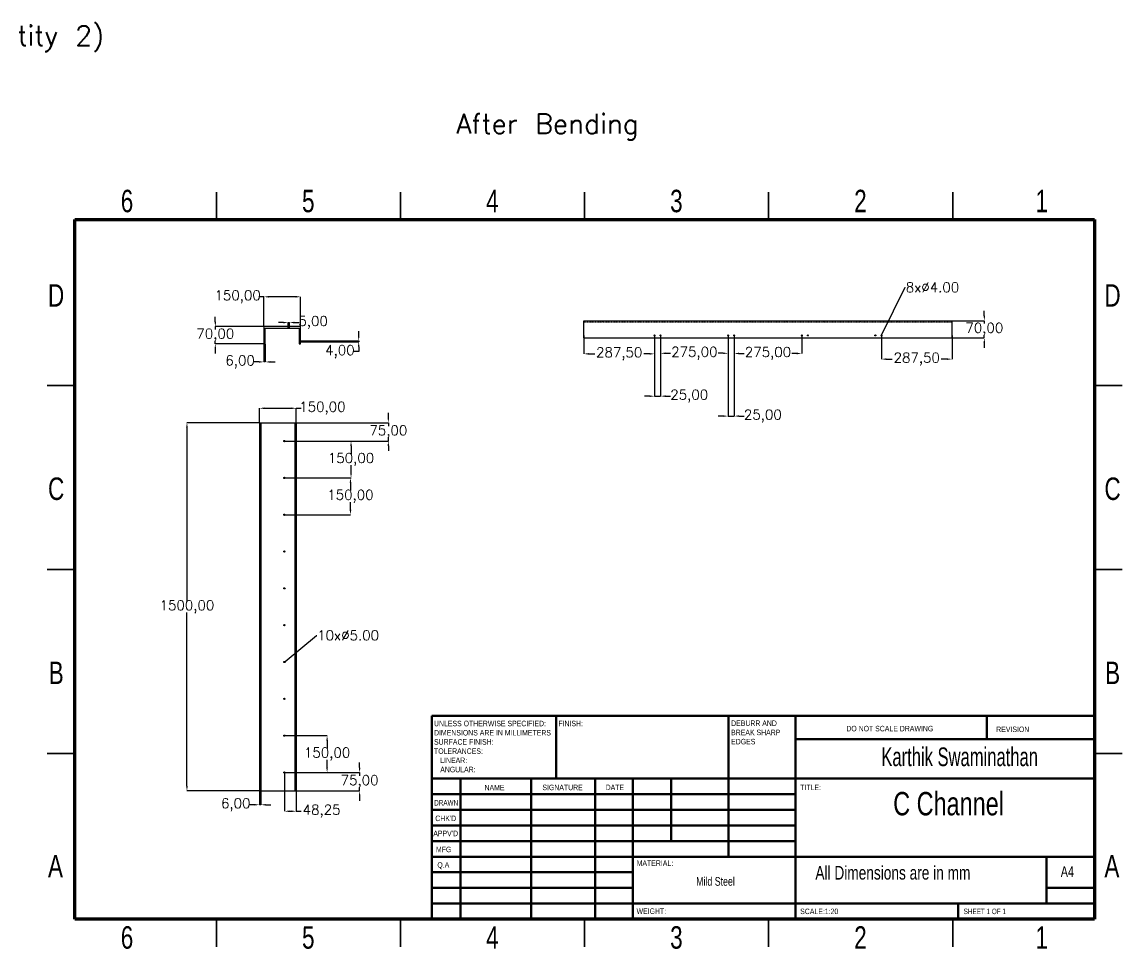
# Model space of a CAD drawing. Header units: millimetres. Extents: x 0 to 12015, y -945 to 7694.
# Drawn here: x 6377 to 10860, y 3918 to 7694 of the extents above; entities that cross this region are included whole.
import ezdxf
from ezdxf import colors
from ezdxf.entities.mleader import LeaderData, LeaderLine
from ezdxf.math import Vec2, Vec3

# ---------------------------------------------------------------- set-up
doc = ezdxf.new("R2010")
doc.units = ezdxf.units.MM
doc.header["$PDSIZE"] = -1
doc.linetypes.add('HIDDEN', pattern=[0.001905, 0.00127, -0.000635])
doc.styles.add('SLDTEXTSTYLE0', font='TXT', dxfattribs={"width": 0.75})
doc.styles.add('SLDTEXTSTYLE1', font='TXT', dxfattribs={"width": 0.686449})
doc.styles.add('SLDTEXTSTYLE2', font='TXT', dxfattribs={"width": 0.6875})
doc.styles.add('SLDTEXTSTYLE3', font='TXT', dxfattribs={"width": 0.663})
doc.styles.get("Standard").update_dxf_attribs({"font": 'txt.shx', "height": 80})
doc.dimstyles.new('ISO-25', dxfattribs={"dimtxt": 2.5, "dimasz": 2.5, "dimexe": 1.25, "dimexo": 0.625, "dimtad": 1, "dimtxsty": 'Standard', "dimcen": 2.5, "dimadec": 0, "dimazin": 0, "dimtfac": 1, "dimtmove": 0, "dimatfit": 3, "dimfxl": 1, "dimarcsym": 0})

# ---------------------------------------------------------------- blocks, each defined once
blk = doc.blocks.new('SW_NOTE_0')
at = {"color": 0, "linetype": 'Continuous', "lineweight": 0, "char_height": 1.5, "attachment_point": 1, "style": 'SLDTEXTSTYLE0'}
for s, insert in [('UNLESS OTHERWISE SPECIFIED:', (0, 1.93)), ('DIMENSIONS ARE IN MILLIMETERS', (0, -0.57)), ('TOLERANCES:', (0, -5.57)), ('SURFACE FINISH:', (0, -3.07)), ('LINEAR:', (1.69, -8.07)), ('ANGULAR:', (1.69, -10.57))]:
    blk.add_mtext(s, dxfattribs=dict(at, insert=insert))
blk = doc.blocks.new('SW_NOTE_0_1')
at = {"color": 0, "linetype": 'Continuous', "lineweight": 0, "char_height": 1.5, "attachment_point": 1, "style": 'SLDTEXTSTYLE0'}
for s, insert in [('DEBURR AND', (0, 1.93)), ('BREAK SHARP', (0, -0.57)), ('EDGES', (0, -3.07))]:
    blk.add_mtext(s, dxfattribs=dict(at, insert=insert))
blk = doc.blocks.new('*D142')
at = {"color": 0, "lineweight": -2, "transparency": 16777216}
for p, q in [((7165.1, 6473), (7165.1, 6493)), ((7362.8, 6453), (7165.1, 6453)), ((7165.1, 6453), (7165.1, 6441.3)), ((7165.1, 6383), (7165.1, 6394.6)), ((7362.8, 6383), (7165.1, 6383)), ((7165.1, 6363), (7165.1, 6343))]:
    blk.add_line(p, q, dxfattribs=at)
at = {"color": 0, "transparency": 16777216}
for points in [[(7161.8, 6473), (7168.5, 6473), (7165.1, 6453)], [(7161.8, 6363), (7168.5, 6363), (7165.1, 6383)]]:
    blk.add_solid(points, dxfattribs=at)
at = {"layer": 'Defpoints', "color": 0, "transparency": 16777216}
for p in [(7362.8, 6453), (7165.1, 6383), (7362.8, 6383)]:
    blk.add_point(p, dxfattribs=at)
at = {"color": 0, "transparency": 16777216, "insert": (7165.1, 6418), "char_height": 40, "attachment_point": 5}
blk.add_mtext('70,00', dxfattribs=at)
blk = doc.blocks.new('*D143')
at = {"color": 0, "lineweight": -2, "transparency": 16777216}
for p, q in [((7362.8, 6574.4), (7342.8, 6574.4)), ((7362.8, 6453), (7362.8, 6574.4)), ((7492.8, 6574.4), (7382.8, 6574.4)), ((7512.8, 6453), (7512.8, 6574.4))]:
    blk.add_line(p, q, dxfattribs=at)
at = {"color": 0, "transparency": 16777216}
for points in [[(7382.8, 6577.7), (7382.8, 6571), (7362.8, 6574.4)], [(7492.8, 6577.7), (7492.8, 6571), (7512.8, 6574.4)]]:
    blk.add_solid(points, dxfattribs=at)
at = {"layer": 'Defpoints', "color": 0, "transparency": 16777216}
for p in [(7362.8, 6574.4), (7362.8, 6453), (7512.8, 6453)]:
    blk.add_point(p, dxfattribs=at)
at = {"color": 0, "transparency": 16777216, "insert": (7256.1, 6574.4), "char_height": 40, "attachment_point": 5}
blk.add_mtext('150,00', dxfattribs=at)
blk = doc.blocks.new('*D144')
at = {"color": 0, "lineweight": -2, "transparency": 16777216}
for p, q in [((7442.1, 6469.3), (7422.1, 6469.3)), ((7462.1, 6447), (7462.1, 6469.3)), ((7462.1, 6469.3), (7467.1, 6469.3)), ((7467.1, 6447), (7467.1, 6469.3)), ((7487.1, 6469.3), (7507.1, 6469.3))]:
    blk.add_line(p, q, dxfattribs=at)
at = {"color": 0, "transparency": 16777216}
for points in [[(7442.1, 6472.7), (7442.1, 6466), (7462.1, 6469.3)], [(7487.1, 6472.7), (7487.1, 6466), (7467.1, 6469.3)]]:
    blk.add_solid(points, dxfattribs=at)
at = {"layer": 'Defpoints', "color": 0, "transparency": 16777216}
for p in [(7467.1, 6469.3), (7462.1, 6447), (7467.1, 6447)]:
    blk.add_point(p, dxfattribs=at)
at = {"color": 0, "transparency": 16777216, "insert": (7563.7, 6469.3), "char_height": 40, "attachment_point": 5}
blk.add_mtext('5,00', dxfattribs=at)
blk = doc.blocks.new('*D145')
at = {"color": 0, "lineweight": -2, "transparency": 16777216}
for p, q in [((7749.4, 6415), (7749.4, 6435)), ((7511.2, 6395), (7749.4, 6395)), ((7512.8, 6391), (7749.4, 6391)), ((7749.4, 6395), (7749.4, 6391)), ((7749.4, 6371), (7749.4, 6351)), ((7749.4, 6351), (7729.4, 6351))]:
    blk.add_line(p, q, dxfattribs=at)
at = {"color": 0, "transparency": 16777216}
for points in [[(7746.1, 6415), (7752.8, 6415), (7749.4, 6395)], [(7746.1, 6371), (7752.8, 6371), (7749.4, 6391)]]:
    blk.add_solid(points, dxfattribs=at)
at = {"layer": 'Defpoints', "color": 0, "transparency": 16777216}
for p in [(7511.2, 6395), (7512.8, 6391), (7749.4, 6391)]:
    blk.add_point(p, dxfattribs=at)
at = {"color": 0, "transparency": 16777216, "insert": (7672.8, 6351), "char_height": 40, "attachment_point": 5}
blk.add_mtext('4,00', dxfattribs=at)
blk = doc.blocks.new('*D146')
at = {"color": 0, "lineweight": -2, "transparency": 16777216}
for p, q in [((7362.8, 6383), (7362.8, 6309)), ((7368.8, 6381.8), (7368.8, 6309)), ((7342.8, 6309), (7322.8, 6309)), ((7368.8, 6309), (7362.8, 6309)), ((7388.8, 6309), (7408.8, 6309))]:
    blk.add_line(p, q, dxfattribs=at)
at = {"color": 0, "transparency": 16777216}
for points in [[(7342.8, 6312.3), (7342.8, 6305.7), (7362.8, 6309)], [(7388.8, 6312.3), (7388.8, 6305.7), (7368.8, 6309)]]:
    blk.add_solid(points, dxfattribs=at)
at = {"layer": 'Defpoints', "color": 0, "transparency": 16777216}
for p in [(7362.8, 6383), (7368.8, 6381.8), (7362.8, 6309)]:
    blk.add_point(p, dxfattribs=at)
at = {"color": 0, "transparency": 16777216, "insert": (7266.1, 6309), "char_height": 40, "attachment_point": 5}
blk.add_mtext('6,00', dxfattribs=at)
blk = doc.blocks.new('*D147')
at = {"color": 0, "lineweight": -2, "transparency": 16777216}
for p, q in [((7344.9, 6061.6), (7344.9, 6120.3)), ((7364.9, 6120.3), (7474.9, 6120.3)), ((7494.9, 6061.6), (7494.9, 6120.3)), ((7494.9, 6120.3), (7514.9, 6120.3))]:
    blk.add_line(p, q, dxfattribs=at)
at = {"color": 0, "transparency": 16777216}
for points in [[(7364.9, 6123.7), (7364.9, 6117), (7344.9, 6120.3)], [(7474.9, 6123.7), (7474.9, 6117), (7494.9, 6120.3)]]:
    blk.add_solid(points, dxfattribs=at)
at = {"layer": 'Defpoints', "color": 0, "transparency": 16777216}
for p in [(7494.9, 6120.3), (7344.9, 6061.6), (7494.9, 6061.6)]:
    blk.add_point(p, dxfattribs=at)
at = {"color": 0, "transparency": 16777216, "insert": (7601.6, 6120.3), "char_height": 40, "attachment_point": 5}
blk.add_mtext('150,00', dxfattribs=at)
blk = doc.blocks.new('*D148')
at = {"color": 0, "lineweight": -2, "transparency": 16777216}
for p, q in [((7344.9, 6061.6), (7049.5, 6061.6)), ((7049.5, 6041.6), (7049.5, 5334.9)), ((7049.5, 4581.6), (7049.5, 5288.3)), ((7344.9, 4561.6), (7049.5, 4561.6))]:
    blk.add_line(p, q, dxfattribs=at)
at = {"color": 0, "transparency": 16777216}
for points in [[(7046.1, 6041.6), (7052.8, 6041.6), (7049.5, 6061.6)], [(7046.1, 4581.6), (7052.8, 4581.6), (7049.5, 4561.6)]]:
    blk.add_solid(points, dxfattribs=at)
at = {"layer": 'Defpoints', "color": 0, "transparency": 16777216}
for p in [(7344.9, 6061.6), (7049.5, 4561.6), (7344.9, 4561.6)]:
    blk.add_point(p, dxfattribs=at)
at = {"color": 0, "transparency": 16777216, "insert": (7049.5, 5311.6), "char_height": 40, "attachment_point": 5}
blk.add_mtext('1500,00', dxfattribs=at)
blk = doc.blocks.new('*D149')
at = {"color": 0, "lineweight": -2, "transparency": 16777216}
for p, q in [((8667.2, 6416.8), (8667.2, 6341.9)), ((8954.7, 6416.8), (8954.7, 6341.9)), ((8687.2, 6341.9), (8711, 6341.9)), ((8934.7, 6341.9), (8911, 6341.9))]:
    blk.add_line(p, q, dxfattribs=at)
at = {"color": 0, "transparency": 16777216}
for points in [[(8687.2, 6345.2), (8687.2, 6338.6), (8667.2, 6341.9)], [(8934.7, 6345.2), (8934.7, 6338.6), (8954.7, 6341.9)]]:
    blk.add_solid(points, dxfattribs=at)
at = {"layer": 'Defpoints', "color": 0, "transparency": 16777216}
for p in [(8667.2, 6416.8), (8954.7, 6416.8), (8667.2, 6341.9)]:
    blk.add_point(p, dxfattribs=at)
at = {"color": 0, "transparency": 16777216, "insert": (8811, 6341.9), "char_height": 40, "attachment_point": 5}
blk.add_mtext('287,50', dxfattribs=at)
blk = doc.blocks.new('*D150')
at = {"color": 0, "lineweight": -2, "transparency": 16777216}
for p, q in [((8954.7, 6416.8), (8954.7, 6169.5)), ((8979.7, 6416.8), (8979.7, 6169.5)), ((8934.7, 6169.5), (8914.7, 6169.5)), ((8954.7, 6169.5), (8979.7, 6169.5)), ((8999.7, 6169.5), (9019.7, 6169.5))]:
    blk.add_line(p, q, dxfattribs=at)
at = {"color": 0, "transparency": 16777216}
for points in [[(8934.7, 6172.9), (8934.7, 6166.2), (8954.7, 6169.5)], [(8999.7, 6172.9), (8999.7, 6166.2), (8979.7, 6169.5)]]:
    blk.add_solid(points, dxfattribs=at)
at = {"layer": 'Defpoints', "color": 0, "transparency": 16777216}
for p in [(8954.7, 6416.8), (8979.7, 6416.8), (8979.7, 6169.5)]:
    blk.add_point(p, dxfattribs=at)
at = {"color": 0, "transparency": 16777216, "insert": (9096.4, 6169.5), "char_height": 40, "attachment_point": 5}
blk.add_mtext('25,00', dxfattribs=at)
blk = doc.blocks.new('*D151')
at = {"color": 0, "lineweight": -2, "transparency": 16777216}
for p, q in [((8979.7, 6416.8), (8979.7, 6344.2)), ((9254.7, 6416.8), (9254.7, 6344.2)), ((8999.7, 6344.2), (9020.6, 6344.2)), ((9234.7, 6344.2), (9213.9, 6344.2))]:
    blk.add_line(p, q, dxfattribs=at)
at = {"color": 0, "transparency": 16777216}
for points in [[(8999.7, 6347.5), (8999.7, 6340.9), (8979.7, 6344.2)], [(9234.7, 6347.5), (9234.7, 6340.9), (9254.7, 6344.2)]]:
    blk.add_solid(points, dxfattribs=at)
at = {"layer": 'Defpoints', "color": 0, "transparency": 16777216}
for p in [(8979.7, 6416.8), (9254.7, 6416.8), (9254.7, 6344.2)]:
    blk.add_point(p, dxfattribs=at)
at = {"color": 0, "transparency": 16777216, "insert": (9117.2, 6344.2), "char_height": 40, "attachment_point": 5}
blk.add_mtext('275,00', dxfattribs=at)
blk = doc.blocks.new('*D152')
at = {"color": 0, "lineweight": -2, "transparency": 16777216}
for p, q in [((9254.7, 6416.8), (9254.7, 6088.3)), ((9279.7, 6416.8), (9279.7, 6088.3)), ((9234.7, 6088.3), (9214.7, 6088.3)), ((9254.7, 6088.3), (9279.7, 6088.3)), ((9299.7, 6088.3), (9319.7, 6088.3))]:
    blk.add_line(p, q, dxfattribs=at)
at = {"color": 0, "transparency": 16777216}
for points in [[(9234.7, 6091.7), (9234.7, 6085), (9254.7, 6088.3)], [(9299.7, 6091.7), (9299.7, 6085), (9279.7, 6088.3)]]:
    blk.add_solid(points, dxfattribs=at)
at = {"layer": 'Defpoints', "color": 0, "transparency": 16777216}
for p in [(9254.7, 6416.8), (9279.7, 6416.8), (9279.7, 6088.3)]:
    blk.add_point(p, dxfattribs=at)
at = {"color": 0, "transparency": 16777216, "insert": (9396.4, 6088.3), "char_height": 40, "attachment_point": 5}
blk.add_mtext('25,00', dxfattribs=at)
blk = doc.blocks.new('*D153')
at = {"color": 0, "lineweight": -2, "transparency": 16777216}
for p, q in [((9279.7, 6416.8), (9279.7, 6343.4)), ((9554.7, 6416.8), (9554.7, 6343.4)), ((9299.7, 6343.4), (9320.6, 6343.4)), ((9534.7, 6343.4), (9513.9, 6343.4))]:
    blk.add_line(p, q, dxfattribs=at)
at = {"color": 0, "transparency": 16777216}
for points in [[(9299.7, 6346.8), (9299.7, 6340.1), (9279.7, 6343.4)], [(9534.7, 6346.8), (9534.7, 6340.1), (9554.7, 6343.4)]]:
    blk.add_solid(points, dxfattribs=at)
at = {"layer": 'Defpoints', "color": 0, "transparency": 16777216}
for p in [(9279.7, 6416.8), (9554.7, 6416.8), (9554.7, 6343.4)]:
    blk.add_point(p, dxfattribs=at)
at = {"color": 0, "transparency": 16777216, "insert": (9417.2, 6343.4), "char_height": 40, "attachment_point": 5}
blk.add_mtext('275,00', dxfattribs=at)
blk = doc.blocks.new('*D154')
at = {"color": 0, "lineweight": -2, "transparency": 16777216}
for p, q in [((9879.7, 6416.8), (9879.7, 6320.4)), ((10167.2, 6416.8), (10167.2, 6320.4)), ((9899.7, 6320.4), (9923.5, 6320.4)), ((10147.2, 6320.4), (10123.5, 6320.4))]:
    blk.add_line(p, q, dxfattribs=at)
at = {"color": 0, "transparency": 16777216}
for points in [[(9899.7, 6323.7), (9899.7, 6317.1), (9879.7, 6320.4)], [(10147.2, 6323.7), (10147.2, 6317.1), (10167.2, 6320.4)]]:
    blk.add_solid(points, dxfattribs=at)
at = {"layer": 'Defpoints', "color": 0, "transparency": 16777216}
for p in [(9879.7, 6416.8), (10167.2, 6416.8), (10167.2, 6320.4)]:
    blk.add_point(p, dxfattribs=at)
at = {"color": 0, "transparency": 16777216, "insert": (10023.5, 6320.4), "char_height": 40, "attachment_point": 5}
blk.add_mtext('287,50', dxfattribs=at)
blk = doc.blocks.new('*D155')
at = {"color": 0, "lineweight": -2, "transparency": 16777216}
for p, q in [((10298.9, 6496.8), (10298.9, 6516.8)), ((10167.2, 6476.8), (10298.9, 6476.8)), ((10298.9, 6476.8), (10298.9, 6465.1)), ((10298.9, 6406.8), (10298.9, 6418.5)), ((10167.2, 6406.8), (10298.9, 6406.8)), ((10298.9, 6386.8), (10298.9, 6366.8))]:
    blk.add_line(p, q, dxfattribs=at)
at = {"color": 0, "transparency": 16777216}
for points in [[(10295.5, 6496.8), (10302.2, 6496.8), (10298.9, 6476.8)], [(10295.5, 6386.8), (10302.2, 6386.8), (10298.9, 6406.8)]]:
    blk.add_solid(points, dxfattribs=at)
at = {"layer": 'Defpoints', "color": 0, "transparency": 16777216}
for p in [(10167.2, 6476.8), (10298.9, 6476.8), (10167.2, 6406.8)]:
    blk.add_point(p, dxfattribs=at)
at = {"color": 0, "transparency": 16777216, "insert": (10298.9, 6441.8), "char_height": 40, "attachment_point": 5}
blk.add_mtext('70,00', dxfattribs=at)
blk = doc.blocks.new('*D156')
at = {"color": 0, "lineweight": -2, "transparency": 16777216}
for p, q in [((7753.1, 4656.6), (7753.1, 4676.6)), ((7446.7, 4636.6), (7753.2, 4636.6)), ((7753.1, 4636.6), (7753.1, 4622.4)), ((7753.1, 4561.6), (7753.1, 4575.8)), ((7446.7, 4561.6), (7753.2, 4561.6)), ((7753.1, 4541.6), (7753.1, 4521.6))]:
    blk.add_line(p, q, dxfattribs=at)
at = {"color": 0, "transparency": 16777216}
for points in [[(7749.8, 4656.6), (7756.5, 4656.6), (7753.1, 4636.6)], [(7749.8, 4541.6), (7756.5, 4541.6), (7753.1, 4561.6)]]:
    blk.add_solid(points, dxfattribs=at)
at = {"layer": 'Defpoints', "color": 0, "transparency": 16777216}
for p in [(7446.7, 4636.6), (7446.7, 4561.6), (7753.1, 4561.6)]:
    blk.add_point(p, dxfattribs=at)
at = {"color": 0, "transparency": 16777216, "insert": (7753.1, 4599.1), "char_height": 40, "attachment_point": 5}
blk.add_mtext('75,00', dxfattribs=at)
blk = doc.blocks.new('*D157')
at = {"color": 0, "lineweight": -2, "transparency": 16777216}
for p, q in [((7870.2, 6081.6), (7870.2, 6101.6)), ((7446.7, 6061.6), (7870.2, 6061.6)), ((7870.2, 6061.6), (7870.2, 6047.4)), ((7446.7, 5986.6), (7870.2, 5986.6)), ((7870.2, 5986.6), (7870.2, 6000.8)), ((7870.2, 5966.6), (7870.2, 5946.6))]:
    blk.add_line(p, q, dxfattribs=at)
at = {"color": 0, "transparency": 16777216}
for points in [[(7866.8, 6081.6), (7873.5, 6081.6), (7870.2, 6061.6)], [(7866.8, 5966.6), (7873.5, 5966.6), (7870.2, 5986.6)]]:
    blk.add_solid(points, dxfattribs=at)
at = {"layer": 'Defpoints', "color": 0, "transparency": 16777216}
for p in [(7446.7, 6061.6), (7870.2, 6061.6), (7446.7, 5986.6)]:
    blk.add_point(p, dxfattribs=at)
at = {"color": 0, "transparency": 16777216, "insert": (7870.2, 6024.1), "char_height": 40, "attachment_point": 5}
blk.add_mtext('75,00', dxfattribs=at)
blk = doc.blocks.new('*D158')
at = {"color": 0, "lineweight": -2, "transparency": 16777216}
for p, q in [((7446.7, 5986.6), (7718.2, 5986.6)), ((7718.2, 5966.6), (7718.2, 5934.9)), ((7718.2, 5856.6), (7718.2, 5888.3)), ((7446.7, 5836.6), (7718.2, 5836.6))]:
    blk.add_line(p, q, dxfattribs=at)
at = {"color": 0, "transparency": 16777216}
for points in [[(7714.8, 5966.6), (7721.5, 5966.6), (7718.2, 5986.6)], [(7714.8, 5856.6), (7721.5, 5856.6), (7718.2, 5836.6)]]:
    blk.add_solid(points, dxfattribs=at)
at = {"layer": 'Defpoints', "color": 0, "transparency": 16777216}
for p in [(7446.7, 5986.6), (7446.7, 5836.6), (7718.2, 5836.6)]:
    blk.add_point(p, dxfattribs=at)
at = {"color": 0, "transparency": 16777216, "insert": (7718.2, 5911.6), "char_height": 40, "attachment_point": 5}
blk.add_mtext('150,00', dxfattribs=at)
blk = doc.blocks.new('*D159')
at = {"color": 0, "lineweight": -2, "transparency": 16777216}
for p, q in [((7446.7, 5836.6), (7715.8, 5836.6)), ((7715.8, 5816.6), (7715.8, 5784.9)), ((7715.8, 5706.6), (7715.8, 5738.3)), ((7446.7, 5686.6), (7715.8, 5686.6))]:
    blk.add_line(p, q, dxfattribs=at)
at = {"color": 0, "transparency": 16777216}
for points in [[(7712.5, 5816.6), (7719.2, 5816.6), (7715.8, 5836.6)], [(7712.5, 5706.6), (7719.2, 5706.6), (7715.8, 5686.6)]]:
    blk.add_solid(points, dxfattribs=at)
at = {"layer": 'Defpoints', "color": 0, "transparency": 16777216}
for p in [(7446.7, 5836.6), (7446.7, 5686.6), (7715.8, 5686.6)]:
    blk.add_point(p, dxfattribs=at)
at = {"color": 0, "transparency": 16777216, "insert": (7715.8, 5761.6), "char_height": 40, "attachment_point": 5}
blk.add_mtext('150,00', dxfattribs=at)
blk = doc.blocks.new('*D160')
at = {"color": 0, "lineweight": -2, "transparency": 16777216}
for p, q in [((7446.7, 4636.6), (7446.7, 4478.7)), ((7494.9, 4636.6), (7494.9, 4478.7)), ((7466.7, 4478.7), (7474.9, 4478.7)), ((7494.9, 4478.7), (7514.9, 4478.7))]:
    blk.add_line(p, q, dxfattribs=at)
at = {"color": 0, "transparency": 16777216}
for points in [[(7466.7, 4482), (7466.7, 4475.4), (7446.7, 4478.7)], [(7474.9, 4482), (7474.9, 4475.4), (7494.9, 4478.7)]]:
    blk.add_solid(points, dxfattribs=at)
at = {"layer": 'Defpoints', "color": 0, "transparency": 16777216}
for p in [(7446.7, 4636.6), (7494.9, 4636.6), (7494.9, 4478.7)]:
    blk.add_point(p, dxfattribs=at)
at = {"color": 0, "transparency": 16777216, "insert": (7598.3, 4478.7), "char_height": 40, "attachment_point": 5}
blk.add_mtext('48,25', dxfattribs=at)
blk = doc.blocks.new('*D161')
at = {"color": 0, "lineweight": -2, "transparency": 16777216}
for p, q in [((7344.9, 4561.6), (7344.9, 4505)), ((7350.9, 4561.6), (7350.9, 4505)), ((7324.9, 4505), (7304.9, 4505)), ((7350.9, 4505), (7344.9, 4505)), ((7370.9, 4505), (7390.9, 4505))]:
    blk.add_line(p, q, dxfattribs=at)
at = {"color": 0, "transparency": 16777216}
for points in [[(7324.9, 4508.3), (7324.9, 4501.7), (7344.9, 4505)], [(7370.9, 4508.3), (7370.9, 4501.7), (7350.9, 4505)]]:
    blk.add_solid(points, dxfattribs=at)
at = {"layer": 'Defpoints', "color": 0, "transparency": 16777216}
for p in [(7344.9, 4561.6), (7350.9, 4561.6), (7344.9, 4505)]:
    blk.add_point(p, dxfattribs=at)
at = {"color": 0, "transparency": 16777216, "insert": (7248.3, 4505), "char_height": 40, "attachment_point": 5}
blk.add_mtext('6,00', dxfattribs=at)
blk = doc.blocks.new('*D162')
at = {"color": 0, "lineweight": -2, "transparency": 16777216}
for p, q in [((7446.7, 4786.6), (7620.7, 4786.6)), ((7620.7, 4766.6), (7620.7, 4734.9)), ((7620.7, 4656.6), (7620.7, 4688.3)), ((7446.7, 4636.6), (7620.7, 4636.6))]:
    blk.add_line(p, q, dxfattribs=at)
at = {"color": 0, "transparency": 16777216}
for points in [[(7617.3, 4766.6), (7624, 4766.6), (7620.7, 4786.6)], [(7617.3, 4656.6), (7624, 4656.6), (7620.7, 4636.6)]]:
    blk.add_solid(points, dxfattribs=at)
at = {"layer": 'Defpoints', "color": 0, "transparency": 16777216}
for p in [(7446.7, 4786.6), (7620.7, 4786.6), (7446.7, 4636.6)]:
    blk.add_point(p, dxfattribs=at)
at = {"color": 0, "transparency": 16777216, "insert": (7620.7, 4711.6), "char_height": 40, "attachment_point": 5}
blk.add_mtext('150,00', dxfattribs=at)

msp = doc.modelspace()

# ---------------------------------------------------------------- linework, layer by layer
at = {"color": 7, "linetype": 'Continuous', "lineweight": 35}
for p, q in [((7169.906, 6888.606), (7169.906, 7001.106)), ((7919.906, 6888.606), (7919.906, 7001.106)), ((8669.906, 7001.106), (8669.906, 6888.606)), ((8669.906, 6888.606), (8669.906, 7001.106)), ((9419.906, 6888.606), (9419.906, 7001.106)), ((10169.906, 6888.606), (10169.906, 7001.106)), ((6592.406, 6213.606), (6479.906, 6213.606)), ((10747.406, 6213.606), (10859.906, 6213.606)), ((6479.906, 5463.606), (6592.406, 5463.606)), ((6592.406, 5463.606), (6479.906, 5463.606)), ((10859.906, 5463.606), (10747.406, 5463.606)), ((10747.406, 5463.606), (10859.906, 5463.606)), ((6592.406, 4713.606), (6479.906, 4713.606)), ((10747.406, 4713.606), (10859.906, 4713.606)), ((7169.906, 4038.606), (7169.906, 3926.106)), ((7919.906, 4038.606), (7919.906, 3926.106)), ((8669.906, 3926.106), (8669.906, 4038.606)), ((8669.906, 4038.606), (8669.906, 3926.106)), ((9419.906, 4038.606), (9419.906, 3926.106)), ((10169.906, 4038.606), (10169.906, 3926.106))]:
    msp.add_line(p, q, dxfattribs=at)
at = {"color": 7, "linetype": 'Continuous', "lineweight": 70}
for p, q in [((6592.406, 4038.606), (6592.406, 6888.606)), ((6592.406, 6888.606), (10747.406, 6888.606)), ((10747.406, 6888.606), (10747.406, 4038.606)), ((10747.406, 4038.606), (6592.406, 4038.606))]:
    msp.add_line(p, q, dxfattribs=at)
at = {"color": 7, "linetype": 'Continuous', "lineweight": 25}
for p, q in [((8667.243, 6406.787), (8667.243, 6476.787)), ((8667.243, 6476.787), (10167.243, 6476.787)), ((10167.243, 6406.787), (10167.243, 6476.787)), ((7362.812, 6452.978), (7362.812, 6382.978)), ((7512.812, 6452.978), (7362.812, 6452.978)), ((7368.812, 6446.978), (7506.812, 6446.978)), ((7368.812, 6382.978), (7368.812, 6446.978)), ((7506.812, 6446.978), (7506.812, 6382.978)), ((7512.812, 6382.978), (7512.812, 6452.978)), ((7362.812, 6382.978), (7368.812, 6382.978)), ((7506.812, 6382.978), (7512.812, 6382.978)), ((8667.243, 6406.787), (10167.243, 6406.787)), ((7344.944, 6061.602), (7350.944, 6061.602)), ((7344.944, 6061.602), (7344.944, 4561.602)), ((7350.944, 6061.602), (7350.944, 4561.602)), ((7350.944, 6061.602), (7488.944, 6061.602)), ((7488.944, 6061.602), (7494.944, 6061.602)), ((7488.944, 6061.602), (7488.944, 4561.602)), ((7494.944, 6061.602), (7494.944, 4561.602)), ((7344.944, 4561.602), (7350.944, 4561.602)), ((7350.944, 4561.602), (7488.944, 4561.602)), ((7488.944, 4561.602), (7494.944, 4561.602))]:
    msp.add_line(p, q, dxfattribs=at)
at = {"color": 7, "linetype": 'HIDDEN', "lineweight": 18}
for p, q in [((8667.243, 6470.787), (10167.243, 6470.787)), ((8739.743, 6476.787), (8739.743, 6470.787)), ((8744.743, 6470.787), (8744.743, 6476.787)), ((8889.743, 6476.787), (8889.743, 6470.787)), ((8894.743, 6470.787), (8894.743, 6476.787)), ((9039.743, 6476.787), (9039.743, 6470.787)), ((9044.743, 6470.787), (9044.743, 6476.787)), ((9189.743, 6476.787), (9189.743, 6470.787)), ((9194.743, 6470.787), (9194.743, 6476.787)), ((9339.743, 6476.787), (9339.743, 6470.787)), ((9344.743, 6470.787), (9344.743, 6476.787)), ((9489.743, 6476.787), (9489.743, 6470.787)), ((9494.743, 6470.787), (9494.743, 6476.787)), ((9639.743, 6476.787), (9639.743, 6470.787)), ((9644.743, 6470.787), (9644.743, 6476.787)), ((9789.743, 6476.787), (9789.743, 6470.787)), ((9794.743, 6470.787), (9794.743, 6476.787)), ((9939.743, 6476.787), (9939.743, 6470.787)), ((9944.743, 6470.787), (9944.743, 6476.787)), ((10089.743, 6476.787), (10089.743, 6470.787)), ((10094.743, 6470.787), (10094.743, 6476.787)), ((7462.062, 6452.978), (7462.062, 6446.978)), ((7467.062, 6446.978), (7467.062, 6452.978)), ((7512.812, 6394.978), (7506.812, 6394.978)), ((7506.812, 6390.978), (7512.812, 6390.978)), ((7494.944, 5776.102), (7488.944, 5776.102)), ((7488.944, 5772.102), (7494.944, 5772.102)), ((7494.944, 5751.102), (7488.944, 5751.102)), ((7488.944, 5747.102), (7494.944, 5747.102)), ((7494.944, 5476.102), (7488.944, 5476.102)), ((7488.944, 5472.102), (7494.944, 5472.102)), ((7494.944, 5451.102), (7488.944, 5451.102)), ((7488.944, 5447.102), (7494.944, 5447.102)), ((7494.944, 5176.102), (7488.944, 5176.102)), ((7488.944, 5172.102), (7494.944, 5172.102)), ((7494.944, 5151.102), (7488.944, 5151.102)), ((7488.944, 5147.102), (7494.944, 5147.102)), ((7494.944, 4876.102), (7488.944, 4876.102)), ((7488.944, 4872.102), (7494.944, 4872.102)), ((7494.944, 4851.102), (7488.944, 4851.102)), ((7488.944, 4847.102), (7494.944, 4847.102))]:
    msp.add_line(p, q, dxfattribs=at)
at = {"color": 7, "linetype": 'Continuous', "lineweight": 50}
for p, q in [((8047.406, 4867.356), (10747.406, 4867.356)), ((8047.406, 4867.356), (8047.406, 4038.606)), ((8554.406, 4612.356), (8554.406, 4867.356)), ((9256.406, 4867.356), (9256.406, 4293.606)), ((9529.406, 4867.356), (9529.406, 4038.606)), ((10309.406, 4771.731), (10309.406, 4867.356)), ((10747.406, 4771.731), (9529.406, 4771.731)), ((10747.406, 4612.356), (8047.406, 4612.356)), ((8164.406, 4612.356), (8164.406, 4038.606)), ((8452.27, 4612.356), (8452.27, 4038.606)), ((8713.389, 4612.356), (8713.389, 4038.606)), ((8866.406, 4038.606), (8866.406, 4612.356)), ((9022.406, 4357.356), (9022.406, 4612.356)), ((9529.406, 4548.606), (8047.406, 4548.606)), ((9529.406, 4484.856), (8047.406, 4484.856)), ((9529.406, 4421.106), (8047.406, 4421.106)), ((9529.406, 4357.356), (8047.406, 4357.356)), ((8866.406, 4293.606), (8047.406, 4293.606)), ((8866.406, 4293.606), (10747.406, 4293.606)), ((10552.406, 4102.356), (10552.406, 4293.606)), ((8866.406, 4229.855), (8047.406, 4229.855)), ((8866.406, 4166.106), (8047.406, 4166.106)), ((10747.406, 4166.106), (10552.406, 4166.106)), ((8047.406, 4102.356), (10747.406, 4102.356)), ((10192.406, 4038.606), (10192.406, 4102.356))]:
    msp.add_line(p, q, dxfattribs=at)
at = {"color": 7, "linetype": 'Continuous', "lineweight": 25}
for centre, radius in [((8954.743, 6416.787), 2), ((8979.743, 6416.787), 2), ((9254.743, 6416.787), 2), ((9279.743, 6416.787), 2), ((9554.743, 6416.787), 2), ((9579.743, 6416.787), 2), ((9854.743, 6416.787), 2), ((9879.743, 6416.787), 2), ((7446.694, 5986.602), 2.5), ((7446.694, 5836.602), 2.5), ((7446.694, 5686.602), 2.5), ((7446.694, 5536.602), 2.5), ((7446.694, 5386.602), 2.5), ((7446.694, 5236.602), 2.5), ((7446.694, 5086.602), 2.5), ((7446.694, 4936.602), 2.5), ((7446.694, 4786.602), 2.5), ((7446.694, 4636.602), 2.5)]:
    msp.add_circle(centre, radius, dxfattribs=at)

# ---------------------------------------------------------------- block references
at = {"color": 7, "linetype": 'Continuous', "lineweight": 0, "xscale": 15, "yscale": 15, "zscale": 15}
for name, p in [('SW_NOTE_0', (8056.311, 4818.417)), ('SW_NOTE_0_1', (9267.044, 4819.649))]:
    msp.add_blockref(name, p, dxfattribs=at)

# ---------------------------------------------------------------- texts
at = {"char_height": 80, "attachment_point": 1}
for s, width, insert in [('C Channel For X (Quantity 2)', 3674.87129, (5020.832, 7678.481)), ('After Bending', 1335.0475, (8147.071, 7319.103))]:
    msp.add_mtext_dynamic_manual_height_columns(s, width=width, gutter_width=400, heights=[0], dxfattribs=dict(at, insert=insert))
at = {"color": 7, "linetype": 'Continuous', "lineweight": 0}
for s, insert, char_height, attachment_point, style in [('6', (6805.235, 7010.312), 91.44, 2, 'SLDTEXTSTYLE0'), ('5', (7543.985, 7010.312), 91.44, 2, 'SLDTEXTSTYLE0'), ('4', (8293.985, 7010.312), 91.44, 2, 'SLDTEXTSTYLE0'), ('3', (9043.985, 7010.312), 91.44, 2, 'SLDTEXTSTYLE0'), ('2', (9793.985, 7010.312), 91.44, 2, 'SLDTEXTSTYLE0'), ('1', (10532.735, 7010.312), 91.44, 2, 'SLDTEXTSTYLE0'), ('D', (6516.358, 6625.742), 91.44, 2, 'SLDTEXTSTYLE0'), ('D', (10821.358, 6625.742), 91.44, 2, 'SLDTEXTSTYLE0'), ('C', (6516.453, 5838.242), 91.44, 2, 'SLDTEXTSTYLE0'), ('C', (10821.453, 5838.242), 91.44, 2, 'SLDTEXTSTYLE0'), ('B', (6516.707, 5088.242), 91.44, 2, 'SLDTEXTSTYLE0'), ('B', (10821.707, 5088.242), 91.44, 2, 'SLDTEXTSTYLE0'), ('FINISH:', (8562.975, 4847.396), 22.5, 1, 'SLDTEXTSTYLE0'), ('DO NOT SCALE DRAWING', (9736.625, 4826.601), 22.5, 1, 'SLDTEXTSTYLE0'), ('REVISION', (10347.319, 4823.63), 22.5, 1, 'SLDTEXTSTYLE0'), ('Karthik Swaminathan', (10198.363, 4738.635), 76.2, 2, 'SLDTEXTSTYLE3'), ('NAME', (8262.239, 4586.129), 22.5, 1, 'SLDTEXTSTYLE0'), ('SIGNATURE', (8497.909, 4587.033), 22.5, 1, 'SLDTEXTSTYLE0'), ('DATE', (8755.626, 4587.249), 22.5, 1, 'SLDTEXTSTYLE0'), ('TITLE:', (9548.758, 4587.249), 22.5, 1, 'SLDTEXTSTYLE0'), ('C Channel', (10153.177, 4557.182), 95.25, 2, 'SLDTEXTSTYLE0'), ('DRAWN', (8057.056, 4524.378), 22.5, 1, 'SLDTEXTSTYLE1'), ("CHK'D", (8061.494, 4461.034), 22.5, 1, 'SLDTEXTSTYLE0'), ("APPV'D", (8053.431, 4399.594), 22.5, 1, 'SLDTEXTSTYLE0'), ('MFG', (8064.266, 4334.343), 22.5, 1, 'SLDTEXTSTYLE0'), ('A', (6513.754, 4300.742), 91.44, 2, 'SLDTEXTSTYLE0'), ('Q.A', (8070.041, 4271.176), 22.5, 1, 'SLDTEXTSTYLE0'), ('MATERIAL:', (8882.094, 4278.397), 22.5, 1, 'SLDTEXTSTYLE0'), ('All Dimensions are in mm', (9610.476, 4255.903), 55.5625, 1, 'SLDTEXTSTYLE0'), ('A', (10818.754, 4300.742), 91.44, 2, 'SLDTEXTSTYLE0'), ('A4', (10610.473, 4254.702), 43.6562, 1, 'SLDTEXTSTYLE0'), ('Mild Steel', (9203.342, 4210.89), 35.7187, 2, 'SLDTEXTSTYLE0'), ('WEIGHT:', (8881.673, 4082.846), 22.479, 1, 'SLDTEXTSTYLE0'), ('SCALE:1:20', (9548.515, 4082.108), 22.5, 1, 'SLDTEXTSTYLE0'), ('SHEET 1 OF 1', (10214.58, 4082.108), 22.5, 1, 'SLDTEXTSTYLE2'), ('6', (6805.235, 4010.312), 91.44, 2, 'SLDTEXTSTYLE0'), ('5', (7543.985, 4010.312), 91.44, 2, 'SLDTEXTSTYLE0'), ('4', (8293.985, 4010.312), 91.44, 2, 'SLDTEXTSTYLE0'), ('3', (9043.985, 4010.312), 91.44, 2, 'SLDTEXTSTYLE0'), ('2', (9793.985, 4010.312), 91.44, 2, 'SLDTEXTSTYLE0'), ('1', (10532.735, 4010.312), 91.44, 2, 'SLDTEXTSTYLE0')]:
    msp.add_mtext(s, dxfattribs=dict(at, insert=insert, char_height=char_height, attachment_point=attachment_point, style=style))

# ---------------------------------------------------------------- dimensions: what is measured, and where the dimension line sits
for base, p1, p2, picture, middle in [((7362.812, 6574.374), (7512.812, 6452.978), (7362.812, 6452.978), '*D143', (7256.144, 6574.374)), ((7467.062, 6469.337), (7462.062, 6446.978), (7467.062, 6446.978), '*D144', (7563.731, 6469.337)), ((8667.243, 6341.884), (8954.743, 6416.787), (8667.243, 6416.787), '*D149', (8810.993, 6341.884)), ((8979.743, 6169.547), (8954.743, 6416.787), (8979.743, 6416.787), '*D150', (9096.411, 6169.547)), ((9254.743, 6344.2), (8979.743, 6416.787), (9254.743, 6416.787), '*D151', (9117.243, 6344.2)), ((9279.743, 6088.318), (9254.743, 6416.787), (9279.743, 6416.787), '*D152', (9396.411, 6088.318)), ((9554.743, 6343.432), (9279.743, 6416.787), (9554.743, 6416.787), '*D153', (9417.243, 6343.432)), ((10167.243, 6320.398), (9879.743, 6416.787), (10167.243, 6416.787), '*D154', (10023.493, 6320.398)), ((7362.812, 6308.996), (7368.812, 6381.81), (7362.812, 6382.978), '*D146', (7266.144, 6308.996)), ((7494.944, 6120.325), (7344.944, 6061.602), (7494.944, 6061.602), '*D147', (7601.612, 6120.325)), ((7344.944, 4504.998), (7350.944, 4561.602), (7344.944, 4561.602), '*D161', (7248.275, 4504.998))]:
    dim = msp.add_linear_dim(base=base, p1=p1, p2=p2, dimstyle='ISO-25', override={"dimtxt": 50, "dimasz": 20, "dimexe": 0.003175, "dimexo": 0, "dimgap": 0.001524, "dimtad": 0, "dimtih": 1, "dimtoh": 1, "dimzin": 1, "dimadec": 2, "dimtzin": 1})
    dim.commit()
    dim.dimension.update_dxf_attribs({"geometry": picture, "text_midpoint": middle})
for base, p1, p2, picture, middle in [((10298.875, 6476.787), (10167.243, 6406.787), (10167.243, 6476.787), '*D155', (10298.875, 6441.787)), ((7165.119, 6382.978), (7362.812, 6452.978), (7362.812, 6382.978), '*D142', (7165.119, 6417.978)), ((7749.434, 6390.978), (7511.25, 6394.978), (7512.812, 6390.978), '*D145', (7672.766, 6350.978)), ((7870.156, 6061.602), (7446.694, 5986.602), (7446.694, 6061.602), '*D157', (7870.156, 6024.102)), ((7049.479, 4561.602), (7344.944, 6061.602), (7344.944, 4561.602), '*D148', (7049.479, 5311.602)), ((7718.157, 5836.602), (7446.694, 5986.602), (7446.694, 5836.602), '*D158', (7718.157, 5911.602)), ((7715.837, 5686.602), (7446.694, 5836.602), (7446.694, 5686.602), '*D159', (7715.837, 5761.602)), ((7620.682, 4786.602), (7446.694, 4636.602), (7446.694, 4786.602), '*D162', (7620.682, 4711.602)), ((7753.149, 4561.602), (7446.694, 4636.602), (7446.694, 4561.602), '*D156', (7753.149, 4599.102))]:
    dim = msp.add_linear_dim(base=base, p1=p1, p2=p2, angle=90, dimstyle='ISO-25', override={"dimtxt": 50, "dimasz": 20, "dimexe": 0.003175, "dimexo": 0, "dimgap": 0.001524, "dimtad": 0, "dimtih": 1, "dimtoh": 1, "dimzin": 1, "dimadec": 2, "dimtzin": 1})
    dim.commit()
    dim.dimension.update_dxf_attribs({"geometry": picture, "text_midpoint": middle})
dim = msp.add_aligned_dim(p1=(7446.694, 4636.602), p2=(7494.944, 4636.602), distance=-157.908, dimstyle='ISO-25', override={"dimtxt": 50, "dimasz": 20, "dimexe": 0.003175, "dimexo": 0, "dimgap": 0.001524, "dimtad": 0, "dimtih": 1, "dimtoh": 1, "dimzin": 1, "dimadec": 2, "dimtzin": 1})
dim.commit()
dim.dimension.update_dxf_attribs({"geometry": '*D160', "text_midpoint": (7598.278, 4478.694)})

# ---------------------------------------------------------------- leaders
ml = msp.add_multileader_mtext('Standard')
ml.set_content('8x%%C4.00', color=256)
ml.set_leader_properties()
ml.build(insert=Vec2(0, 0))
ml.multileader.update_dxf_attribs({"text_right_attachment_type": 6, "dogleg_length": 0.36})
ctx = ml.context
ctx.base_point, ctx.char_height, ctx.plane_origin = Vec3(9976.742, 6612.986), 40, Vec3(9879.743, 6416.787)
ctx.right_attachment = 6
notes = []
notes.append((ctx, [(0, (1, 1, 0), (9976.382, 6612.986), (1, 0), 0.36, [(0, [(9879.743, 6416.787)], 0, [])])]))
ctx.mtext.insert, ctx.mtext.flow_direction = Vec3(9978.742, 6632.986), 5
ml = msp.add_multileader_mtext('Standard')
ml.set_content('10x%%C5.00', color=256)
ml.set_leader_properties()
ml.build(insert=Vec2(0, 0))
ml.multileader.update_dxf_attribs({"text_right_attachment_type": 6, "dogleg_length": 0.36})
ctx = ml.context
ctx.base_point, ctx.char_height, ctx.plane_origin = Vec3(7578.332, 5195.267), 40, Vec3(7446.694, 5086.602)
ctx.right_attachment = 6
notes.append((ctx, [(0, (1, 1, 0), (7577.972, 5195.267), (1, 0), 0.36, [(0, [(7446.694, 5086.602)], 0, [])])]))
ctx.mtext.insert, ctx.mtext.flow_direction = Vec3(7580.332, 5215.267), 5
for ctx, leaders in notes:
    for number, flags, end, landing, length, lines in leaders:
        leader = LeaderData()
        leader.index, (leader.has_last_leader_line, leader.has_dogleg_vector, leader.attachment_direction) = number, flags
        leader.last_leader_point, leader.dogleg_vector, leader.dogleg_length = Vec3(end), Vec3(landing), length
        for number, points, colour, breaks in lines:
            line = LeaderLine()
            line.index, line.vertices, line.color, line.breaks = number, Vec3.list(points), colors.encode_raw_color(colour), breaks
            leader.lines.append(line)
        ctx.leaders.append(leader)

doc.saveas('drawing.dxf')
